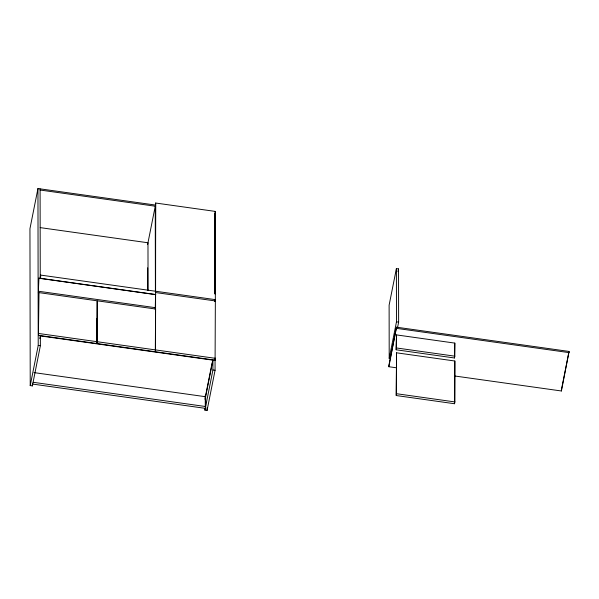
<?xml version="1.0" encoding="UTF-8"?>
<svg xmlns="http://www.w3.org/2000/svg" width="599" height="599" viewBox="0 0 599 599"><rect width="100%" height="100%" fill="white"/><g stroke="black" fill="none" stroke-linecap="round" stroke-linejoin="round"><path stroke-width="0.9" d="M155.441 205.06L37.954 188.55L29.95 228.721L30.227 385.599L32.368 385.898L40.373 345.728L40.358 335.455M38.748 278.213L38.411 293.098L38.748 278.213L155.575 294.633L155.238 309.518M39.938 278.67L40.65 275.083L215.348 299.642L214.989 301.447L214.989 299.59M38.778 292.597L38.486 335.32L96.776 343.519L97.135 341.707L97.068 300.788L38.778 292.597L38.486 335.32M30.227 385.599L38.224 345.428L37.954 188.55M39.811 338.66L40.358 335.919L212.907 360.171L205.09 399.436M97.016 343.549L97.308 300.825L155.598 309.017L155.313 351.74L97.016 343.549L96.971 318.443M215.348 299.642L215.198 211.395L155.65 203.024L155.441 291.219M147.616 244.572L155.253 206.213L155.403 291.174M155.65 203.024L155.545 351.778L215.093 360.149L215.355 300.945L155.807 292.574M215.198 211.395L214.981 294.019M205.083 398.253L212.173 362.65M215.048 358.142L215.071 370.279L207.067 410.45L204.925 410.15L212.922 369.98L212.907 359.707M397.541 327.616L398.635 322.135L398.545 268.921L396.396 268.622L389.118 305.176L389.208 358.389L390.638 358.584M397.998 271.669L398.545 268.921M389.208 358.389L396.486 321.828L396.396 268.622M454.371 375.94L561.405 390.982L569.05 351.441L396.501 327.189L388.856 365.555L388.856 366.73L396.239 367.771M388.856 366.73L396.501 327.189M396.508 334.901L396.171 349.786L454.469 357.977L454.828 356.173L454.806 343.1L396.508 334.901L396.171 349.786M396.545 352.811L396.253 395.542L454.544 403.733L454.903 401.929L454.836 361.01L396.545 352.811L396.253 395.542M454.806 343.1L454.469 357.977M454.836 361.01L454.544 403.733M561.592 388.893L569.05 351.441M40.103 190.025L155.441 206.236M40.193 227.62L147.975 242.767L148.058 290.26M396.486 321.828L398.635 322.135M155.815 294.536L40.657 278.355L40.65 275.083M396.501 328.364L569.05 352.616M38.77 291.286L155.598 307.706M396.531 347.974L454.828 356.173M38.845 333.516L97.135 341.707M97.375 341.744L155.673 349.936M155.912 349.966L215.453 358.337M396.613 393.73L454.903 401.929M38.224 345.428L40.373 345.728M212.922 369.98L215.071 370.279M34.001 372.608L205.622 396.733L205.644 406.534L33.095 382.282M32.735 384.094L205.285 408.346M561.405 389.807L561.405 390.982M215.093 358.292L215.093 360.149M214.794 213.401L214.936 293.712M214.951 299.313L214.951 301.177M207.067 407.649L207.067 410.45M205.262 395.497L205.262 397.362M205.262 398.537L205.277 406.564M204.918 408.286L204.925 410.15M155.433 307.983L155.433 309.848M147.654 267.858L147.691 290.208M96.739 320.263L96.776 343.519M40.096 188.85L40.253 278.498M32.368 384.034L32.368 385.898"/></g></svg>
